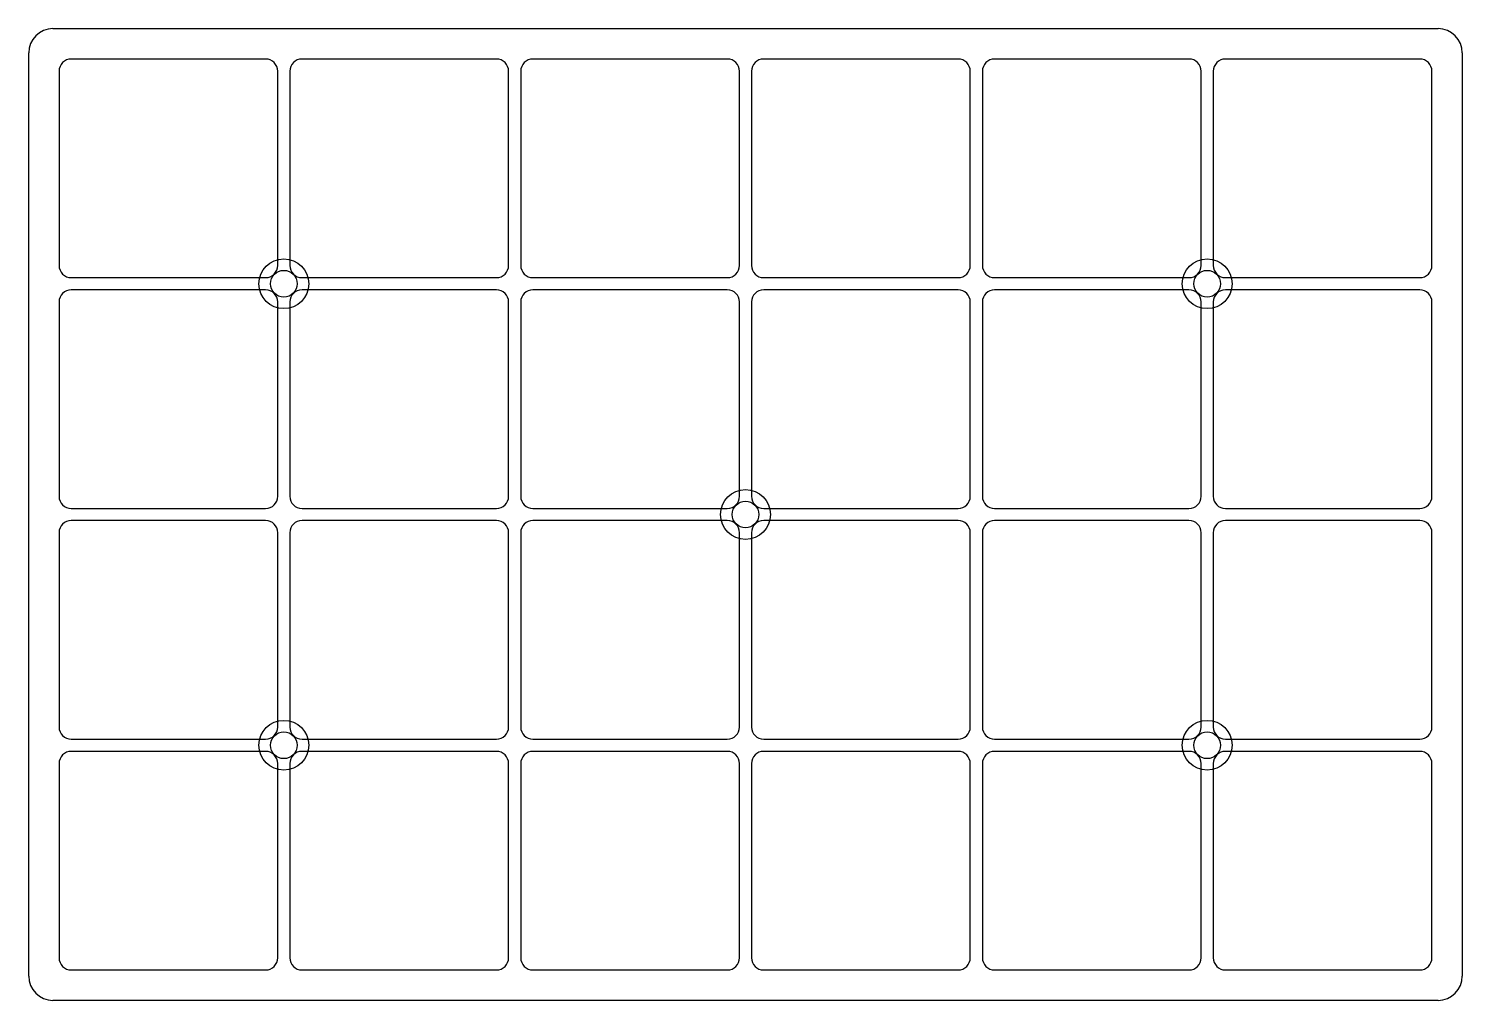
# Model space of a CAD drawing. Header units: millimetres. Extents: x 88 to 206, y -112 to -32.
import ezdxf

# ---------------------------------------------------------------- set-up
doc = ezdxf.new("R2010")
doc.units = ezdxf.units.MM

msp = doc.modelspace()

# ---------------------------------------------------------------- linework, layer by layer
for p, q in [((90.5, -31.5), (204.5, -31.5)), ((88.5, -109.5), (88.5, -33.5)), ((108, -34), (92, -34)), ((127, -34), (111, -34)), ((146, -34), (130, -34)), ((165, -34), (149, -34)), ((184, -34), (168, -34)), ((203, -34), (187, -34)), ((206.5, -33.5), (206.5, -109.5)), ((91, -35), (91, -51)), ((109, -51), (109, -35)), ((110, -35), (110, -51)), ((128, -51), (128, -35)), ((129, -35), (129, -51)), ((147, -51), (147, -35)), ((148, -35), (148, -51)), ((166, -51), (166, -35)), ((167, -35), (167, -51)), ((185, -51), (185, -35)), ((186, -35), (186, -51)), ((204, -51), (204, -35)), ((92, -52), (108, -52)), ((108, -53), (92, -53)), ((111, -52), (127, -52)), ((127, -53), (111, -53)), ((130, -52), (146, -52)), ((146, -53), (130, -53)), ((149, -52), (165, -52)), ((165, -53), (149, -53)), ((168, -52), (184, -52)), ((184, -53), (168, -53)), ((187, -52), (203, -52)), ((203, -53), (187, -53)), ((91, -54), (91, -70)), ((109, -70), (109, -54)), ((110, -54), (110, -70)), ((128, -70), (128, -54)), ((129, -54), (129, -70)), ((147, -70), (147, -54)), ((148, -54), (148, -70)), ((166, -70), (166, -54)), ((167, -54), (167, -70)), ((185, -70), (185, -54)), ((186, -54), (186, -70)), ((204, -70), (204, -54)), ((92, -71), (108, -71)), ((111, -71), (127, -71)), ((130, -71), (146, -71)), ((149, -71), (165, -71)), ((168, -71), (184, -71)), ((187, -71), (203, -71)), ((91, -73), (91, -89)), ((108, -72), (92, -72)), ((109, -89), (109, -73)), ((110, -73), (110, -89)), ((127, -72), (111, -72)), ((128, -89), (128, -73)), ((129, -73), (129, -89)), ((146, -72), (130, -72)), ((147, -89), (147, -73)), ((148, -73), (148, -89)), ((165, -72), (149, -72)), ((166, -89), (166, -73)), ((167, -73), (167, -89)), ((184, -72), (168, -72)), ((185, -89), (185, -73)), ((186, -73), (186, -89)), ((203, -72), (187, -72)), ((204, -89), (204, -73)), ((92, -90), (108, -90)), ((111, -90), (127, -90)), ((130, -90), (146, -90)), ((149, -90), (165, -90)), ((168, -90), (184, -90)), ((187, -90), (203, -90)), ((91, -92), (91, -108)), ((108, -91), (92, -91)), ((109, -108), (109, -92)), ((110, -92), (110, -108)), ((127, -91), (111, -91)), ((128, -108), (128, -92)), ((129, -92), (129, -108)), ((146, -91), (130, -91)), ((147, -108), (147, -92)), ((148, -92), (148, -108)), ((165, -91), (149, -91)), ((166, -108), (166, -92)), ((167, -92), (167, -108)), ((184, -91), (168, -91)), ((185, -108), (185, -92)), ((186, -92), (186, -108)), ((203, -91), (187, -91)), ((204, -108), (204, -92)), ((92, -109), (108, -109)), ((111, -109), (127, -109)), ((130, -109), (146, -109)), ((149, -109), (165, -109)), ((168, -109), (184, -109)), ((187, -109), (203, -109)), ((204.5, -111.5), (90.5, -111.5))]:
    msp.add_line(p, q)
for centre, radius in [((109.5, -52.5), 2.05), ((185.5, -52.5), 2.05), ((109.5, -52.5), 1.1), ((185.5, -52.5), 1.1), ((147.5, -71.5), 2.05), ((147.5, -71.5), 1.1), ((109.5, -90.5), 2.05), ((185.5, -90.5), 2.05), ((109.5, -90.5), 1.1), ((185.5, -90.5), 1.1)]:
    msp.add_circle(centre, radius)
for centre, radius, start, end in [((90.5, -33.5), 2, 90, 180), ((204.5, -33.5), 2, 360, 90), ((92, -35), 1, 90, 180), ((108, -35), 1, 0, 90), ((111, -35), 1, 90, 180), ((127, -35), 1, 0, 90), ((130, -35), 1, 90, 180), ((146, -35), 1, 0, 90), ((149, -35), 1, 90, 180), ((165, -35), 1, 0, 90), ((168, -35), 1, 90, 180), ((184, -35), 1, 0, 90), ((187, -35), 1, 90, 180), ((203, -35), 1, 0, 90), ((92, -51), 1, 180, 270), ((108, -51), 1, 270, 0), ((111, -51), 1, 180, 270), ((127, -51), 1, 270, 0), ((130, -51), 1, 180, 270), ((146, -51), 1, 270, 0), ((149, -51), 1, 180, 270), ((165, -51), 1, 270, 0), ((168, -51), 1, 180, 270), ((184, -51), 1, 270, 0), ((187, -51), 1, 180, 270), ((203, -51), 1, 270, 0), ((92, -54), 1, 90, 180), ((108, -54), 1, 0, 90), ((111, -54), 1, 90, 180), ((127, -54), 1, 0, 90), ((130, -54), 1, 90, 180), ((146, -54), 1, 0, 90), ((149, -54), 1, 90, 180), ((165, -54), 1, 0, 90), ((168, -54), 1, 90, 180), ((184, -54), 1, 0, 90), ((187, -54), 1, 90, 180), ((203, -54), 1, 0, 90), ((92, -70), 1, 180, 270), ((108, -70), 1, 270, 0), ((111, -70), 1, 180, 270), ((127, -70), 1, 270, 0), ((130, -70), 1, 180, 270), ((146, -70), 1, 270, 0), ((149, -70), 1, 180, 270), ((165, -70), 1, 270, 0), ((168, -70), 1, 180, 270), ((184, -70), 1, 270, 0), ((187, -70), 1, 180, 270), ((203, -70), 1, 270, 0), ((92, -73), 1, 90, 180), ((108, -73), 1, 0, 90), ((111, -73), 1, 90, 180), ((127, -73), 1, 0, 90), ((130, -73), 1, 90, 180), ((146, -73), 1, 0, 90), ((149, -73), 1, 90, 180), ((165, -73), 1, 0, 90), ((168, -73), 1, 90, 180), ((184, -73), 1, 0, 90), ((187, -73), 1, 90, 180), ((203, -73), 1, 0, 90), ((92, -89), 1, 180, 270), ((108, -89), 1, 270, 0), ((111, -89), 1, 180, 270), ((127, -89), 1, 270, 0), ((130, -89), 1, 180, 270), ((146, -89), 1, 270, 0), ((149, -89), 1, 180, 270), ((165, -89), 1, 270, 0), ((168, -89), 1, 180, 270), ((184, -89), 1, 270, 0), ((187, -89), 1, 180, 270), ((203, -89), 1, 270, 0), ((92, -92), 1, 90, 180), ((108, -92), 1, 0, 90), ((111, -92), 1, 90, 180), ((127, -92), 1, 0, 90), ((130, -92), 1, 90, 180), ((146, -92), 1, 0, 90), ((149, -92), 1, 90, 180), ((165, -92), 1, 0, 90), ((168, -92), 1, 90, 180), ((184, -92), 1, 0, 90), ((187, -92), 1, 90, 180), ((203, -92), 1, 0, 90), ((92, -108), 1, 180, 270), ((108, -108), 1, 270, 0), ((111, -108), 1, 180, 270), ((127, -108), 1, 270, 0), ((130, -108), 1, 180, 270), ((146, -108), 1, 270, 0), ((149, -108), 1, 180, 270), ((165, -108), 1, 270, 0), ((168, -108), 1, 180, 270), ((184, -108), 1, 270, 0), ((187, -108), 1, 180, 270), ((203, -108), 1, 270, 0), ((90.5, -109.5), 2, 180, 270), ((204.5, -109.5), 2, 270, 0)]:
    msp.add_arc(centre, radius, start, end)

doc.saveas('drawing.dxf')
